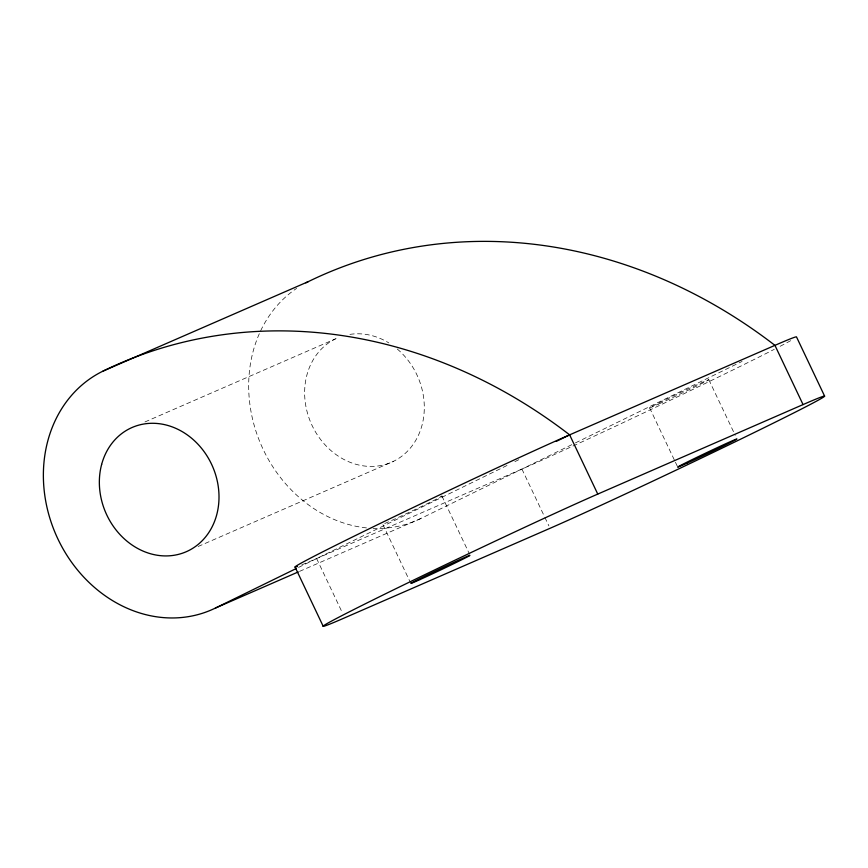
<?xml version="1.0" encoding="UTF-8"?>
<svg xmlns="http://www.w3.org/2000/svg" width="868" height="868" viewBox="0 0 868 868"><rect width="100%" height="100%" fill="white"/><g stroke="black" fill="none" stroke-linecap="round" stroke-linejoin="round"><path stroke-width="0.65" stroke-dasharray="4.34 3.25" d="M298.549 567.412L507.596 465.194M514.898 461.624L519.769 459.248M299.514 571.394L420.709 518.554L574.225 443.494M575.441 442.897L742.086 361.413M144.956 421.946L335.406 338.911M198.121 546.493L393.529 461.309M301.869 564.808A163.933 3.146 -25.4 0 0 316.625 558.569L521.918 469.067A163.933 3.146 -25.4 0 0 774.267 349.327M708.83 379.717L735.229 435.313M649.611 407.862L674.859 461.038M675.434 462.253L677.734 467.082M521.918 469.067L544.301 516.21M544.876 517.415L548.891 525.878M441.942 496.073L469.49 554.088M410.846 583.437L382.723 524.207A32.789 0.629 -25.4 0 0 383.906 523.827M316.625 558.569L342.448 612.96M790.661 340.679A163.933 3.146 -25.4 0 1 778.346 347.222M420.709 518.554A131.144 112.634 66.4 0 1 373.077 528.384M366.491 527.907A131.144 112.634 66.4 0 1 254.628 426.915A131.144 112.634 66.4 0 1 296.617 288.371M440.76 496.453A32.789 0.629 -25.4 0 1 421.891 506.272A32.789 0.629 -25.4 0 1 384.741 523.491M397.251 349.012A67.758 58.189 66.4 0 1 407.71 450.991A67.758 58.189 66.4 0 1 315.952 432.687A67.758 58.189 66.4 0 1 338.878 337.37M349.934 334.375A67.758 58.189 66.4 0 1 388.821 342.903M658.769 404A32.789 0.629 -25.4 0 0 707.995 380.292A32.789 0.629 -25.4 0 0 670.899 397.067A32.789 0.629 -25.4 0 0 658.769 404"/><path stroke-width="1.3" d="M824.6 396.09L796.477 336.871A163.933 3.146 -25.4 0 0 774.94 345.356A532.778 457.555 66.4 0 0 308.227 281.655L102.923 371.157A131.144 112.634 66.4 0 0 57.961 539.093A131.144 112.634 66.4 0 0 215.416 608.056L296.14 568.583M556.258 441.4L569.636 434.857L774.94 345.356L803.052 404.586A163.933 3.146 -25.4 0 1 753.533 432.872A163.933 3.146 -25.4 0 1 550.041 528.297L344.737 617.799A163.933 3.146 -25.4 0 1 394.267 589.502A163.933 3.146 -25.4 0 1 597.759 494.087L803.052 404.586M215.416 608.056L298.277 571.936M102.923 371.157A532.778 457.555 66.4 0 1 569.636 434.857L597.759 494.087M295.077 567.064L323.2 626.295M297.442 566.489A163.933 3.146 -25.4 0 1 390.481 518.446A163.933 3.146 -25.4 0 1 569.636 434.857M305.851 282.859A131.144 112.634 66.4 0 1 308.227 281.655M420.004 579.574A32.789 0.629 -25.4 0 0 469.23 555.867A32.789 0.629 -25.4 0 0 432.134 572.652A32.789 0.629 -25.4 0 0 420.004 579.574M686.892 463.23A32.789 0.629 -25.4 0 0 736.118 439.523A32.789 0.629 -25.4 0 0 699.022 456.297A32.789 0.629 -25.4 0 0 686.892 463.23M101.643 464.413A67.758 58.189 66.4 0 0 173.708 555.336A67.758 58.189 66.4 0 0 202.157 449.071A67.758 58.189 66.4 0 0 101.643 464.413"/></g></svg>
